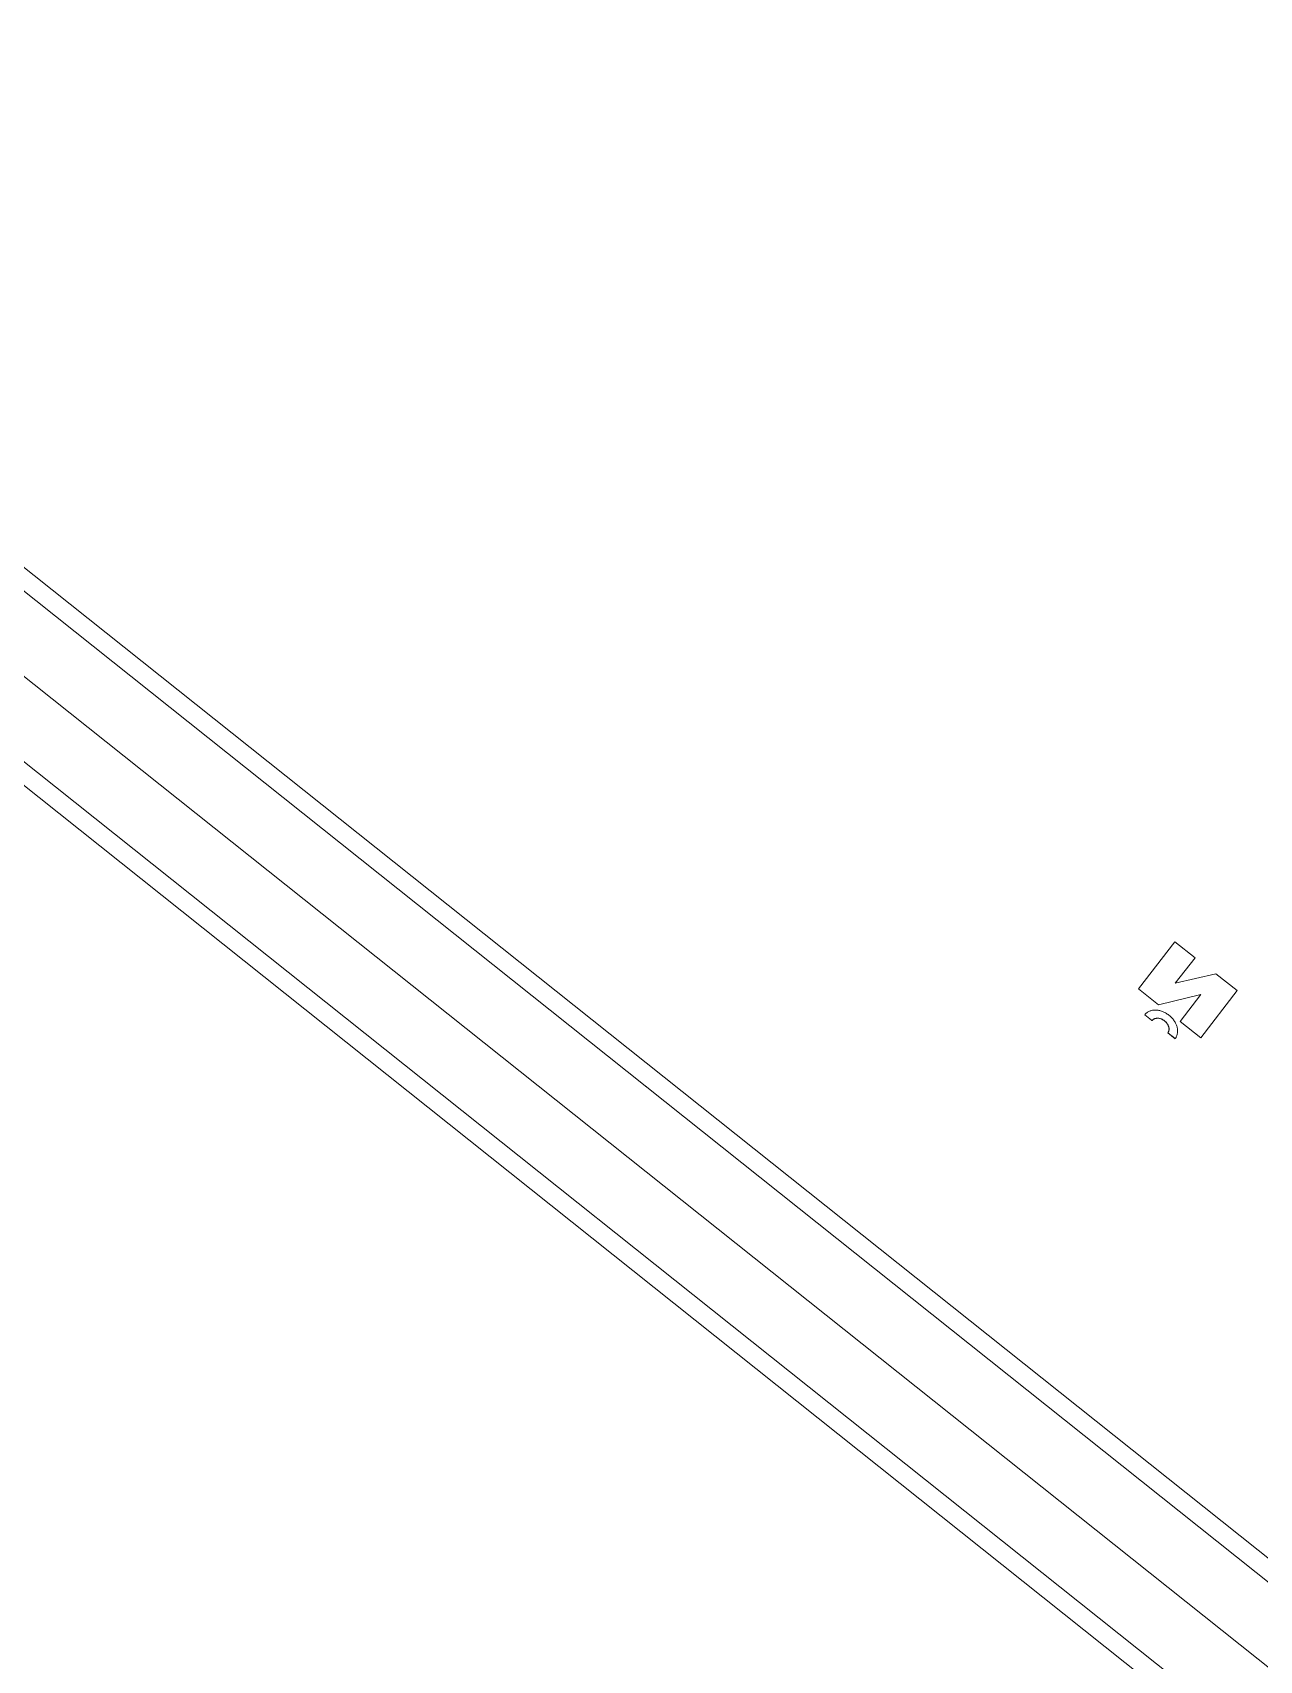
# Model space of a CAD drawing. Header units: millimetres. Extents: x -229914 to 856942, y -268655 to 87212.
# Drawn here: x -133598 to -133428.9, y 21728.5 to 21952.9 of the extents above; entities that cross this region are included whole.
import ezdxf

# ---------------------------------------------------------------- set-up
doc = ezdxf.new("R2010")
doc.units = ezdxf.units.MM

# ---------------------------------------------------------------- blocks, each defined once
blk = doc.blocks.new('Т912NEW')
at = {"color": 7, "linetype": 'Continuous', "lineweight": 15}
for p, q in [((4322.43, 3101.38), (4325.98, 3101.41)), ((4322.43, 3101.38), (4322.43, 3101.37)), ((4322.55, 3093.18), (4322.43, 3101.38)), ((4322.55, 3093.17), (4322.43, 3101.37)), ((4325.98, 3101.41), (4326.04, 3096.95)), ((4326.04, 3096.95), (4329.61, 3101.45)), ((4333.34, 3101.49), (4329.61, 3101.45)), ((4333.34, 3101.49), (4333.46, 3093.27)), ((4329.77, 3097.92), (4326.08, 3093.2)), ((4329.77, 3097.92), (4326.08, 3093.21)), ((4329.83, 3093.24), (4329.77, 3097.92)), ((4329.83, 3093.24), (4329.77, 3097.92)), ((4329.77, 3097.92), (4329.77, 3097.92)), ((4326.08, 3093.21), (4322.55, 3093.18)), ((4326.08, 3093.2), (4322.55, 3093.17)), ((4322.55, 3093.18), (4322.55, 3093.17)), ((4325.89, 3092.07), (4325.82, 3091.98)), ((4325.96, 3092.14), (4325.89, 3092.07)), ((4326.05, 3092.22), (4325.96, 3092.14)), ((4326.13, 3092.29), (4326.05, 3092.22)), ((4326.08, 3093.21), (4326.08, 3093.2)), ((4326.22, 3092.36), (4326.13, 3092.29)), ((4326.3, 3092.43), (4326.22, 3092.36)), ((4326.4, 3092.49), (4326.3, 3092.43)), ((4326.5, 3092.55), (4326.4, 3092.49)), ((4326.61, 3092.61), (4326.5, 3092.55)), ((4326.71, 3092.66), (4326.61, 3092.61)), ((4326.82, 3092.71), (4326.71, 3092.66)), ((4326.94, 3092.76), (4326.82, 3092.71)), ((4327.06, 3092.8), (4326.94, 3092.76)), ((4327.18, 3092.83), (4327.06, 3092.8)), ((4327.3, 3092.87), (4327.18, 3092.83)), ((4327.43, 3092.89), (4327.3, 3092.87)), ((4327.55, 3092.92), (4327.43, 3092.89)), ((4327.68, 3092.94), (4327.55, 3092.92)), ((4327.82, 3092.95), (4327.68, 3092.94)), ((4327.95, 3092.96), (4327.82, 3092.95)), ((4328.09, 3092.96), (4327.95, 3092.96)), ((4328.23, 3092.96), (4328.09, 3092.96)), ((4328.36, 3092.95), (4328.23, 3092.96)), ((4328.49, 3092.94), (4328.36, 3092.95)), ((4328.62, 3092.93), (4328.49, 3092.94)), ((4328.75, 3092.9), (4328.62, 3092.93)), ((4328.88, 3092.88), (4328.75, 3092.9)), ((4329, 3092.85), (4328.88, 3092.88)), ((4329.12, 3092.81), (4329, 3092.85)), ((4329.24, 3092.77), (4329.12, 3092.81)), ((4329.36, 3092.73), (4329.24, 3092.77)), ((4329.47, 3092.68), (4329.36, 3092.73)), ((4329.58, 3092.63), (4329.47, 3092.68)), ((4329.68, 3092.57), (4329.58, 3092.63)), ((4329.78, 3092.52), (4329.68, 3092.57)), ((4329.88, 3092.45), (4329.78, 3092.52)), ((4333.46, 3093.27), (4329.83, 3093.24)), ((4333.46, 3093.27), (4329.83, 3093.24)), ((4329.83, 3093.24), (4329.83, 3093.24)), ((4329.98, 3092.39), (4329.88, 3092.45)), ((4330.06, 3092.32), (4329.98, 3092.39)), ((4330.15, 3092.25), (4330.06, 3092.32)), ((4330.22, 3092.17), (4330.15, 3092.25)), ((4330.3, 3092.09), (4330.22, 3092.17)), ((4330.38, 3092.01), (4330.3, 3092.09)), ((4330.44, 3091.93), (4330.38, 3092.01)), ((4333.46, 3093.27), (4333.46, 3093.27)), ((4325.46, 3091.14), (4325.45, 3091.04)), ((4325.45, 3091.04), (4325.45, 3090.93)), ((4325.45, 3090.93), (4326.34, 3090.94)), ((4325.45, 3090.93), (4326.34, 3090.93)), ((4325.45, 3090.93), (4325.45, 3090.93)), ((4325.48, 3091.24), (4325.46, 3091.14)), ((4325.5, 3091.34), (4325.48, 3091.24)), ((4325.53, 3091.44), (4325.5, 3091.34)), ((4325.56, 3091.54), (4325.53, 3091.44)), ((4325.6, 3091.63), (4325.56, 3091.54)), ((4325.65, 3091.72), (4325.6, 3091.63)), ((4325.7, 3091.81), (4325.65, 3091.72)), ((4325.76, 3091.9), (4325.7, 3091.81)), ((4325.82, 3091.98), (4325.76, 3091.9)), ((4326.34, 3090.93), (4326.63, 3090.94)), ((4326.34, 3090.94), (4326.63, 3090.94)), ((4326.34, 3090.94), (4326.34, 3090.93)), ((4326.63, 3090.94), (4326.71, 3090.95)), ((4326.63, 3090.94), (4326.71, 3090.94)), ((4326.63, 3090.94), (4326.63, 3090.94)), ((4326.71, 3090.95), (4326.72, 3090.95)), ((4326.71, 3090.95), (4326.71, 3090.94)), ((4326.71, 3090.94), (4326.72, 3090.94)), ((4326.72, 3090.94), (4326.74, 3090.95)), ((4326.72, 3090.95), (4326.74, 3090.95)), ((4326.72, 3090.95), (4326.72, 3090.95)), ((4326.72, 3090.95), (4326.72, 3090.94)), ((4326.72, 3090.95), (4326.72, 3090.94)), ((4326.72, 3090.94), (4326.72, 3090.94)), ((4326.74, 3090.95), (4326.75, 3091.06)), ((4326.74, 3090.95), (4326.75, 3091.05)), ((4326.74, 3090.95), (4326.74, 3090.95)), ((4326.74, 3090.95), (4326.74, 3090.95)), ((4326.74, 3090.95), (4326.74, 3090.95)), ((4326.74, 3090.95), (4326.74, 3090.95)), ((4326.75, 3091.06), (4326.76, 3091.11)), ((4326.75, 3091.05), (4326.76, 3091.1)), ((4326.75, 3091.06), (4326.75, 3091.05)), ((4326.76, 3091.11), (4326.77, 3091.16)), ((4326.76, 3091.1), (4326.77, 3091.15)), ((4326.76, 3091.11), (4326.76, 3091.1)), ((4326.77, 3091.16), (4326.79, 3091.21)), ((4326.77, 3091.15), (4326.79, 3091.2)), ((4326.77, 3091.16), (4326.77, 3091.15)), ((4326.79, 3091.21), (4326.81, 3091.26)), ((4326.79, 3091.2), (4326.81, 3091.25)), ((4326.79, 3091.21), (4326.79, 3091.2)), ((4326.81, 3091.25), (4326.83, 3091.3)), ((4326.81, 3091.26), (4326.83, 3091.3)), ((4326.81, 3091.26), (4326.81, 3091.25)), ((4326.83, 3091.3), (4326.86, 3091.35)), ((4326.83, 3091.3), (4326.86, 3091.34)), ((4326.83, 3091.3), (4326.83, 3091.3)), ((4326.86, 3091.35), (4326.88, 3091.4)), ((4326.86, 3091.34), (4326.88, 3091.39)), ((4326.86, 3091.35), (4326.86, 3091.34)), ((4326.88, 3091.4), (4326.91, 3091.44)), ((4326.88, 3091.39), (4326.91, 3091.43)), ((4326.88, 3091.4), (4326.88, 3091.39)), ((4326.91, 3091.43), (4326.95, 3091.48)), ((4326.91, 3091.44), (4326.95, 3091.48)), ((4326.91, 3091.44), (4326.91, 3091.43)), ((4326.95, 3091.48), (4326.98, 3091.52)), ((4326.95, 3091.48), (4326.98, 3091.52)), ((4326.95, 3091.48), (4326.95, 3091.48)), ((4326.98, 3091.52), (4327.02, 3091.56)), ((4326.98, 3091.52), (4327.02, 3091.56)), ((4326.98, 3091.52), (4326.98, 3091.52)), ((4327.02, 3091.56), (4327.06, 3091.6)), ((4327.02, 3091.56), (4327.06, 3091.6)), ((4327.02, 3091.56), (4327.02, 3091.56)), ((4327.06, 3091.6), (4327.11, 3091.64)), ((4327.06, 3091.6), (4327.11, 3091.63)), ((4327.06, 3091.6), (4327.06, 3091.6)), ((4327.11, 3091.64), (4327.15, 3091.68)), ((4327.11, 3091.63), (4327.15, 3091.67)), ((4327.11, 3091.64), (4327.11, 3091.63)), ((4327.15, 3091.68), (4327.2, 3091.71)), ((4327.15, 3091.67), (4327.2, 3091.7)), ((4327.15, 3091.68), (4327.15, 3091.67)), ((4327.2, 3091.7), (4327.24, 3091.74)), ((4327.2, 3091.71), (4327.24, 3091.74)), ((4327.2, 3091.71), (4327.2, 3091.7)), ((4327.24, 3091.74), (4327.29, 3091.77)), ((4327.24, 3091.74), (4327.29, 3091.77)), ((4327.24, 3091.74), (4327.24, 3091.74)), ((4327.29, 3091.77), (4327.35, 3091.8)), ((4327.29, 3091.77), (4327.35, 3091.79)), ((4327.29, 3091.77), (4327.29, 3091.77)), ((4327.35, 3091.8), (4327.41, 3091.83)), ((4327.35, 3091.79), (4327.41, 3091.82)), ((4327.35, 3091.8), (4327.35, 3091.79)), ((4327.41, 3091.82), (4327.46, 3091.85)), ((4327.41, 3091.83), (4327.46, 3091.85)), ((4327.41, 3091.83), (4327.41, 3091.82)), ((4327.46, 3091.85), (4327.52, 3091.87)), ((4327.46, 3091.85), (4327.52, 3091.87)), ((4327.46, 3091.85), (4327.46, 3091.85)), ((4327.52, 3091.87), (4327.58, 3091.9)), ((4327.52, 3091.87), (4327.58, 3091.89)), ((4327.52, 3091.87), (4327.52, 3091.87)), ((4327.58, 3091.89), (4327.64, 3091.91)), ((4327.58, 3091.9), (4327.64, 3091.91)), ((4327.58, 3091.9), (4327.58, 3091.89)), ((4327.64, 3091.91), (4327.7, 3091.93)), ((4327.64, 3091.91), (4327.7, 3091.92)), ((4327.64, 3091.91), (4327.64, 3091.91)), ((4327.7, 3091.92), (4327.77, 3091.94)), ((4327.7, 3091.93), (4327.77, 3091.94)), ((4327.7, 3091.93), (4327.7, 3091.92)), ((4327.77, 3091.94), (4327.83, 3091.96)), ((4327.77, 3091.94), (4327.83, 3091.95)), ((4327.77, 3091.94), (4327.77, 3091.94)), ((4327.83, 3091.96), (4327.9, 3091.97)), ((4327.83, 3091.95), (4327.9, 3091.96)), ((4327.83, 3091.96), (4327.83, 3091.95)), ((4327.9, 3091.96), (4327.96, 3091.97)), ((4327.9, 3091.97), (4327.96, 3091.97)), ((4327.9, 3091.97), (4327.9, 3091.96)), ((4327.96, 3091.97), (4328.03, 3091.98)), ((4327.96, 3091.97), (4328.03, 3091.97)), ((4327.96, 3091.97), (4327.96, 3091.97)), ((4328.03, 3091.98), (4328.11, 3091.98)), ((4328.03, 3091.98), (4328.03, 3091.97)), ((4328.03, 3091.97), (4328.11, 3091.97)), ((4328.11, 3091.98), (4328.17, 3091.98)), ((4328.11, 3091.98), (4328.11, 3091.97)), ((4328.11, 3091.97), (4328.17, 3091.97)), ((4328.17, 3091.98), (4328.24, 3091.98)), ((4328.17, 3091.98), (4328.17, 3091.97)), ((4328.17, 3091.97), (4328.24, 3091.97)), ((4328.24, 3091.98), (4328.32, 3091.97)), ((4328.24, 3091.98), (4328.24, 3091.97)), ((4328.24, 3091.97), (4328.32, 3091.96)), ((4328.32, 3091.97), (4328.38, 3091.96)), ((4328.32, 3091.97), (4328.32, 3091.96)), ((4328.32, 3091.96), (4328.38, 3091.95)), ((4328.38, 3091.96), (4328.45, 3091.95)), ((4328.38, 3091.96), (4328.38, 3091.95)), ((4328.38, 3091.95), (4328.45, 3091.94)), ((4328.45, 3091.95), (4328.51, 3091.94)), ((4328.45, 3091.95), (4328.45, 3091.94)), ((4328.45, 3091.94), (4328.51, 3091.93)), ((4328.51, 3091.94), (4328.58, 3091.92)), ((4328.51, 3091.94), (4328.51, 3091.93)), ((4328.51, 3091.93), (4328.58, 3091.92)), ((4328.58, 3091.92), (4328.64, 3091.9)), ((4328.58, 3091.92), (4328.64, 3091.9)), ((4328.58, 3091.92), (4328.58, 3091.92)), ((4328.64, 3091.9), (4328.7, 3091.88)), ((4328.64, 3091.9), (4328.7, 3091.88)), ((4328.64, 3091.9), (4328.64, 3091.9)), ((4328.7, 3091.88), (4328.76, 3091.86)), ((4328.7, 3091.88), (4328.76, 3091.86)), ((4328.7, 3091.88), (4328.7, 3091.88)), ((4328.76, 3091.86), (4328.82, 3091.83)), ((4328.76, 3091.86), (4328.82, 3091.84)), ((4328.76, 3091.86), (4328.76, 3091.86)), ((4328.82, 3091.84), (4328.88, 3091.81)), ((4328.82, 3091.84), (4328.82, 3091.83)), ((4328.82, 3091.83), (4328.88, 3091.81)), ((4328.88, 3091.81), (4328.93, 3091.78)), ((4328.88, 3091.81), (4328.93, 3091.78)), ((4328.88, 3091.81), (4328.88, 3091.81)), ((4328.93, 3091.78), (4328.98, 3091.75)), ((4328.93, 3091.78), (4328.98, 3091.75)), ((4328.93, 3091.78), (4328.93, 3091.78)), ((4328.98, 3091.75), (4329.03, 3091.72)), ((4328.98, 3091.75), (4329.03, 3091.72)), ((4328.98, 3091.75), (4328.98, 3091.75)), ((4329.03, 3091.72), (4329.08, 3091.68)), ((4329.03, 3091.72), (4329.08, 3091.69)), ((4329.03, 3091.72), (4329.03, 3091.72)), ((4329.08, 3091.69), (4329.13, 3091.65)), ((4329.08, 3091.69), (4329.08, 3091.68)), ((4329.08, 3091.68), (4329.13, 3091.65)), ((4329.13, 3091.65), (4329.17, 3091.61)), ((4329.13, 3091.65), (4329.17, 3091.62)), ((4329.13, 3091.65), (4329.13, 3091.65)), ((4329.17, 3091.62), (4329.21, 3091.58)), ((4329.17, 3091.62), (4329.17, 3091.61)), ((4329.17, 3091.61), (4329.21, 3091.57)), ((4329.21, 3091.58), (4329.25, 3091.54)), ((4329.21, 3091.58), (4329.21, 3091.57)), ((4329.21, 3091.57), (4329.25, 3091.53)), ((4329.25, 3091.54), (4329.28, 3091.5)), ((4329.25, 3091.54), (4329.25, 3091.53)), ((4329.25, 3091.53), (4329.28, 3091.49)), ((4329.28, 3091.5), (4329.32, 3091.45)), ((4329.28, 3091.5), (4329.28, 3091.49)), ((4329.28, 3091.49), (4329.32, 3091.45)), ((4329.32, 3091.45), (4329.35, 3091.4)), ((4329.32, 3091.45), (4329.35, 3091.41)), ((4329.32, 3091.45), (4329.32, 3091.45)), ((4329.35, 3091.41), (4329.38, 3091.36)), ((4329.35, 3091.41), (4329.35, 3091.4)), ((4329.35, 3091.4), (4329.38, 3091.36)), ((4329.38, 3091.36), (4329.4, 3091.31)), ((4329.38, 3091.36), (4329.4, 3091.32)), ((4329.38, 3091.36), (4329.38, 3091.36)), ((4329.4, 3091.32), (4329.43, 3091.27)), ((4329.4, 3091.32), (4329.4, 3091.31)), ((4329.4, 3091.31), (4329.43, 3091.26)), ((4329.43, 3091.27), (4329.45, 3091.22)), ((4329.43, 3091.27), (4329.43, 3091.26)), ((4329.43, 3091.26), (4329.45, 3091.21)), ((4329.45, 3091.22), (4329.46, 3091.17)), ((4329.45, 3091.22), (4329.45, 3091.21)), ((4329.45, 3091.21), (4329.46, 3091.16)), ((4329.46, 3091.17), (4329.47, 3091.12)), ((4329.46, 3091.17), (4329.46, 3091.16)), ((4329.46, 3091.16), (4329.47, 3091.11)), ((4329.47, 3091.12), (4329.49, 3091.07)), ((4329.47, 3091.12), (4329.47, 3091.11)), ((4329.47, 3091.11), (4329.49, 3091.06)), ((4329.49, 3091.07), (4329.49, 3091.01)), ((4329.49, 3091.07), (4329.49, 3091.06)), ((4329.49, 3091.06), (4329.49, 3091.01)), ((4329.49, 3090.96), (4329.49, 3091.01)), ((4329.49, 3090.96), (4330.78, 3090.97)), ((4329.49, 3090.95), (4330.78, 3090.96)), ((4329.49, 3090.96), (4329.49, 3090.95)), ((4330.5, 3091.84), (4330.44, 3091.93)), ((4330.56, 3091.75), (4330.5, 3091.84)), ((4330.6, 3091.66), (4330.56, 3091.75)), ((4330.65, 3091.57), (4330.6, 3091.66)), ((4330.69, 3091.47), (4330.65, 3091.57)), ((4330.72, 3091.37), (4330.69, 3091.47)), ((4330.74, 3091.27), (4330.72, 3091.37)), ((4330.77, 3091.17), (4330.74, 3091.27)), ((4330.78, 3091.07), (4330.77, 3091.17)), ((4330.78, 3090.97), (4330.78, 3091.07)), ((4330.78, 3090.97), (4330.78, 3090.96)), ((3822.75, 3042.93), (4798.75, 3042.93)), ((3822.75, 3040.36), (4798.75, 3040.36)), ((4810.75, 3031.17), (3810.75, 3031.17)), ((4798.75, 3021.97), (3822.75, 3021.97)), ((4798.75, 3019.4), (3822.75, 3019.4))]:
    blk.add_line(p, q, dxfattribs=at)

msp = doc.modelspace()

# ---------------------------------------------------------------- block references
at = {"rotation": 321.4676820499667}
msp.add_blockref('Т912NEW', (-138753.82306, 22094.20638), dxfattribs=at)

doc.saveas('drawing.dxf')
